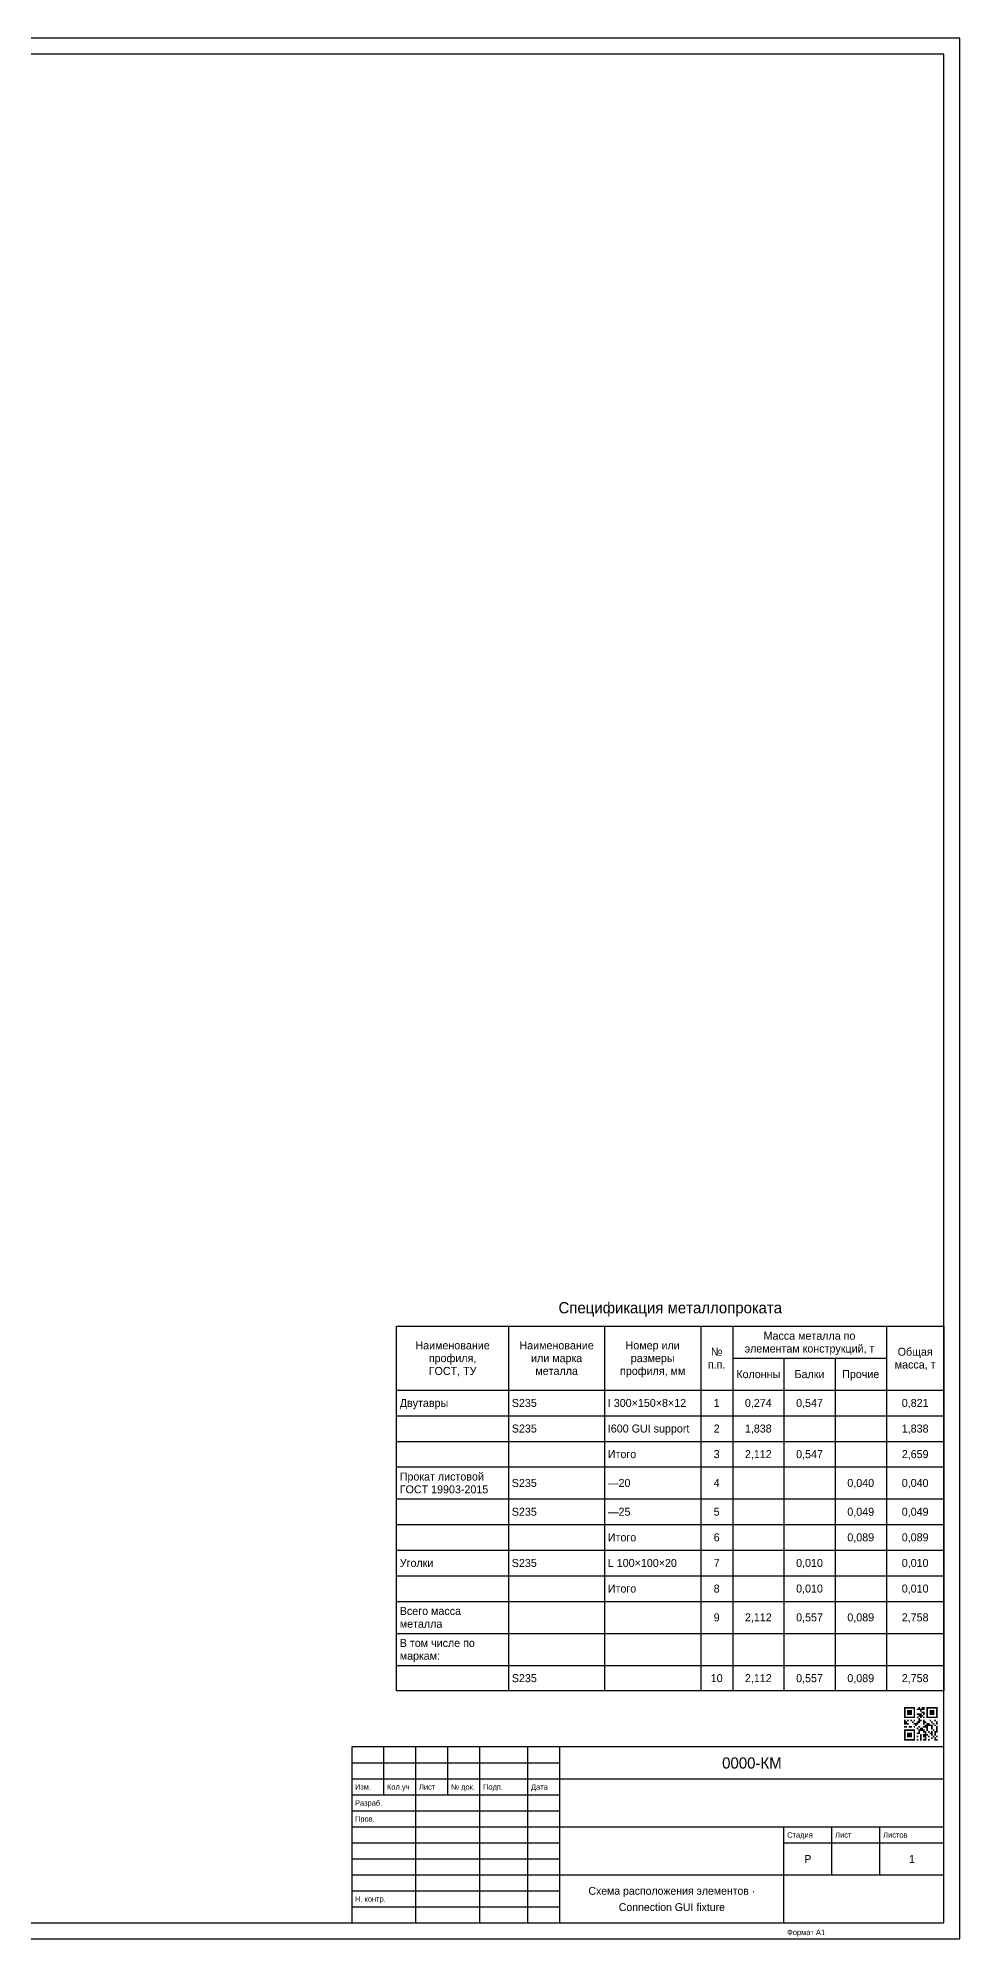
# Model space of a CAD drawing. Header units: millimetres. Extents: x 0 to 841, y 0 to 594.
# Drawn here: x 553 to 841, y 0 to 594 of the extents above; entities that cross this region are included whole.
import ezdxf
from ezdxf.enums import TextEntityAlignment as Align

# ---------------------------------------------------------------- set-up
doc = ezdxf.new("R2010")
doc.units = ezdxf.units.MM
for name, color, linetype in [('OB_FRAME', 7, 'CONTINUOUS'), ('OB_TEXT', 7, 'CONTINUOUS'), ('OB_THIN', 3, 'CONTINUOUS')]:
    doc.layers.add(name, color=color, linetype=linetype)

msp = doc.modelspace()

# ---------------------------------------------------------------- linework, layer by layer
at = {"layer": 'OB_FRAME'}
for p, q in [((700, 191.5), (700, 77.5)), ((730, 191.5), (730, 77.5)), ((760, 191.5), (760, 77.5)), ((770, 191.5), (770, 77.5)), ((818, 191.5), (818, 77.5)), ((770, 181.5), (818, 181.5)), ((786, 181.5), (786, 77.5)), ((802, 181.5), (802, 77.5)), ((665, 171.5), (836, 171.5)), ((836, 60), (651, 60)), ((651, 60), (651, 5)), ((661, 45), (661, 60)), ((671, 5), (671, 60)), ((681, 45), (681, 60)), ((691, 5), (691, 60)), ((706, 5), (706, 60)), ((716, 5), (716, 60)), ((836, 5), (836, 60)), ((716, 50), (836, 50)), ((651, 45), (716, 45)), ((716, 35), (836, 35)), ((786, 5), (786, 35)), ((801, 20), (801, 35)), ((816, 20), (816, 35)), ((716, 20), (836, 20)), ((651, 5), (836, 5))]:
    msp.add_line(p, q, dxfattribs=at)
for points in [[(20, 5), (836, 5), (836, 589), (20, 589), (20, 5)], [(665, 191.5), (836, 191.5), (836, 77.5), (665, 77.5), (665, 191.5)]]:
    msp.add_lwpolyline(points, dxfattribs=at)
for points in [[(823.5, 72), (824, 72), (823.5, 72.5), (824, 72.5)], [(823.5, 71.5), (824, 71.5), (823.5, 72), (824, 72)], [(823.5, 71), (824, 71), (823.5, 71.5), (824, 71.5)], [(824, 72), (824.5, 72), (824, 72.5), (824.5, 72.5)], [(824.5, 72), (825, 72), (824.5, 72.5), (825, 72.5)], [(824.5, 71), (825, 71), (824.5, 71.5), (825, 71.5)], [(825, 72), (825.5, 72), (825, 72.5), (825.5, 72.5)], [(825, 71), (825.5, 71), (825, 71.5), (825.5, 71.5)], [(825.5, 72), (826, 72), (825.5, 72.5), (826, 72.5)], [(825.5, 71), (826, 71), (825.5, 71.5), (826, 71.5)], [(826, 72), (826.5, 72), (826, 72.5), (826.5, 72.5)], [(826.5, 72), (827, 72), (826.5, 72.5), (827, 72.5)], [(826.5, 71.5), (827, 71.5), (826.5, 72), (827, 72)], [(826.5, 71), (827, 71), (826.5, 71.5), (827, 71.5)], [(827.5, 71.5), (828, 71.5), (827.5, 72), (828, 72)], [(828, 72), (828.5, 72), (828, 72.5), (828.5, 72.5)], [(828, 71.5), (828.5, 71.5), (828, 72), (828.5, 72)], [(828.5, 71.5), (829, 71.5), (828.5, 72), (829, 72)], [(828.5, 71), (829, 71), (828.5, 71.5), (829, 71.5)], [(829, 72), (829.5, 72), (829, 72.5), (829.5, 72.5)], [(829, 71.5), (829.5, 71.5), (829, 72), (829.5, 72)], [(829.5, 72), (830, 72), (829.5, 72.5), (830, 72.5)], [(829.5, 71.5), (830, 71.5), (829.5, 72), (830, 72)], [(830.5, 72), (831, 72), (830.5, 72.5), (831, 72.5)], [(830.5, 71.5), (831, 71.5), (830.5, 72), (831, 72)], [(830.5, 71), (831, 71), (830.5, 71.5), (831, 71.5)], [(831, 72), (831.5, 72), (831, 72.5), (831.5, 72.5)], [(831.5, 72), (832, 72), (831.5, 72.5), (832, 72.5)], [(831.5, 71), (832, 71), (831.5, 71.5), (832, 71.5)], [(832, 72), (832.5, 72), (832, 72.5), (832.5, 72.5)], [(832, 71), (832.5, 71), (832, 71.5), (832.5, 71.5)], [(832.5, 72), (833, 72), (832.5, 72.5), (833, 72.5)], [(832.5, 71), (833, 71), (832.5, 71.5), (833, 71.5)], [(833, 72), (833.5, 72), (833, 72.5), (833.5, 72.5)], [(833.5, 72), (834, 72), (833.5, 72.5), (834, 72.5)], [(833.5, 71.5), (834, 71.5), (833.5, 72), (834, 72)], [(833.5, 71), (834, 71), (833.5, 71.5), (834, 71.5)], [(823.5, 70.5), (824, 70.5), (823.5, 71), (824, 71)], [(823.5, 70), (824, 70), (823.5, 70.5), (824, 70.5)], [(823.5, 69.5), (824, 69.5), (823.5, 70), (824, 70)], [(823.5, 69), (824, 69), (823.5, 69.5), (824, 69.5)], [(823.5, 68), (824, 68), (823.5, 68.5), (824, 68.5)], [(823.5, 67.5), (824, 67.5), (823.5, 68), (824, 68)], [(823.5, 67), (824, 67), (823.5, 67.5), (824, 67.5)], [(823.5, 66), (824, 66), (823.5, 66.5), (824, 66.5)], [(823.5, 65), (824, 65), (823.5, 65.5), (824, 65.5)], [(824, 69), (824.5, 69), (824, 69.5), (824.5, 69.5)], [(824, 67.5), (824.5, 67.5), (824, 68), (824.5, 68)], [(824, 67), (824.5, 67), (824, 67.5), (824.5, 67.5)], [(824, 66), (824.5, 66), (824, 66.5), (824.5, 66.5)], [(824, 65), (824.5, 65), (824, 65.5), (824.5, 65.5)], [(824.5, 70.5), (825, 70.5), (824.5, 71), (825, 71)], [(824.5, 70), (825, 70), (824.5, 70.5), (825, 70.5)], [(824.5, 69), (825, 69), (824.5, 69.5), (825, 69.5)], [(824.5, 68), (825, 68), (824.5, 68.5), (825, 68.5)], [(824.5, 67), (825, 67), (824.5, 67.5), (825, 67.5)], [(824.5, 65), (825, 65), (824.5, 65.5), (825, 65.5)], [(825, 70.5), (825.5, 70.5), (825, 71), (825.5, 71)], [(825, 70), (825.5, 70), (825, 70.5), (825.5, 70.5)], [(825, 69), (825.5, 69), (825, 69.5), (825.5, 69.5)], [(825, 66), (825.5, 66), (825, 66.5), (825.5, 66.5)], [(825, 65), (825.5, 65), (825, 65.5), (825.5, 65.5)], [(825.5, 70.5), (826, 70.5), (825.5, 71), (826, 71)], [(825.5, 70), (826, 70), (825.5, 70.5), (826, 70.5)], [(825.5, 69), (826, 69), (825.5, 69.5), (826, 69.5)], [(825.5, 68), (826, 68), (825.5, 68.5), (826, 68.5)], [(825.5, 66), (826, 66), (825.5, 66.5), (826, 66.5)], [(825.5, 65), (826, 65), (825.5, 65.5), (826, 65.5)], [(826, 69), (826.5, 69), (826, 69.5), (826.5, 69.5)], [(826, 67.5), (826.5, 67.5), (826, 68), (826.5, 68)], [(826, 65), (826.5, 65), (826, 65.5), (826.5, 65.5)], [(826.5, 70.5), (827, 70.5), (826.5, 71), (827, 71)], [(826.5, 70), (827, 70), (826.5, 70.5), (827, 70.5)], [(826.5, 69.5), (827, 69.5), (826.5, 70), (827, 70)], [(826.5, 69), (827, 69), (826.5, 69.5), (827, 69.5)], [(826.5, 68), (827, 68), (826.5, 68.5), (827, 68.5)], [(826.5, 67), (827, 67), (826.5, 67.5), (827, 67.5)], [(826.5, 66), (827, 66), (826.5, 66.5), (827, 66.5)], [(826.5, 65), (827, 65), (826.5, 65.5), (827, 65.5)], [(827, 67), (827.5, 67), (827, 67.5), (827.5, 67.5)], [(827, 66.5), (827.5, 66.5), (827, 67), (827.5, 67)], [(827.5, 70), (828, 70), (827.5, 70.5), (828, 70.5)], [(827.5, 69), (828, 69), (827.5, 69.5), (828, 69.5)], [(827.5, 67.5), (828, 67.5), (827.5, 68), (828, 68)], [(827.5, 67), (828, 67), (827.5, 67.5), (828, 67.5)], [(827.5, 65.5), (828, 65.5), (827.5, 66), (828, 66)], [(828, 70), (828.5, 70), (828, 70.5), (828.5, 70.5)], [(828, 69.5), (828.5, 69.5), (828, 70), (828.5, 70)], [(828, 68.5), (828.5, 68.5), (828, 69), (828.5, 69)], [(828, 68), (828.5, 68), (828, 68.5), (828.5, 68.5)], [(828, 67.5), (828.5, 67.5), (828, 68), (828.5, 68)], [(828, 66), (828.5, 66), (828, 66.5), (828.5, 66.5)], [(828, 65), (828.5, 65), (828, 65.5), (828.5, 65.5)], [(828.5, 70), (829, 70), (828.5, 70.5), (829, 70.5)], [(828.5, 69.5), (829, 69.5), (828.5, 70), (829, 70)], [(828.5, 69), (829, 69), (828.5, 69.5), (829, 69.5)], [(828.5, 68), (829, 68), (828.5, 68.5), (829, 68.5)], [(828.5, 65.5), (829, 65.5), (828.5, 66), (829, 66)], [(828.5, 65), (829, 65), (828.5, 65.5), (829, 65.5)], [(829, 70.5), (829.5, 70.5), (829, 71), (829.5, 71)], [(829, 69.5), (829.5, 69.5), (829, 70), (829.5, 70)], [(829, 65.5), (829.5, 65.5), (829, 66), (829.5, 66)], [(829, 65), (829.5, 65), (829, 65.5), (829.5, 65.5)], [(829.5, 70.5), (830, 70.5), (829.5, 71), (830, 71)], [(829.5, 70), (830, 70), (829.5, 70.5), (830, 70.5)], [(829.5, 69), (830, 69), (829.5, 69.5), (830, 69.5)], [(829.5, 68), (830, 68), (829.5, 68.5), (830, 68.5)], [(829.5, 67.5), (830, 67.5), (829.5, 68), (830, 68)], [(829.5, 67), (830, 67), (829.5, 67.5), (830, 67.5)], [(829.5, 66), (830, 66), (829.5, 66.5), (830, 66.5)], [(829.5, 65), (830, 65), (829.5, 65.5), (830, 65.5)], [(830, 67.5), (830.5, 67.5), (830, 68), (830.5, 68)], [(830, 66.5), (830.5, 66.5), (830, 67), (830.5, 67)], [(830, 66), (830.5, 66), (830, 66.5), (830.5, 66.5)], [(830.5, 70.5), (831, 70.5), (830.5, 71), (831, 71)], [(830.5, 70), (831, 70), (830.5, 70.5), (831, 70.5)], [(830.5, 69.5), (831, 69.5), (830.5, 70), (831, 70)], [(830.5, 69), (831, 69), (830.5, 69.5), (831, 69.5)], [(830.5, 67), (831, 67), (830.5, 67.5), (831, 67.5)], [(830.5, 66.5), (831, 66.5), (830.5, 67), (831, 67)], [(830.5, 66), (831, 66), (830.5, 66.5), (831, 66.5)], [(830.5, 65.5), (831, 65.5), (830.5, 66), (831, 66)], [(830.5, 65), (831, 65), (830.5, 65.5), (831, 65.5)], [(831, 69), (831.5, 69), (831, 69.5), (831.5, 69.5)], [(831, 67), (831.5, 67), (831, 67.5), (831.5, 67.5)], [(831, 66.5), (831.5, 66.5), (831, 67), (831.5, 67)], [(831.5, 70.5), (832, 70.5), (831.5, 71), (832, 71)], [(831.5, 70), (832, 70), (831.5, 70.5), (832, 70.5)], [(831.5, 69), (832, 69), (831.5, 69.5), (832, 69.5)], [(831.5, 68), (832, 68), (831.5, 68.5), (832, 68.5)], [(831.5, 66.5), (832, 66.5), (831.5, 67), (832, 67)], [(832, 70.5), (832.5, 70.5), (832, 71), (832.5, 71)], [(832, 70), (832.5, 70), (832, 70.5), (832.5, 70.5)], [(832, 69), (832.5, 69), (832, 69.5), (832.5, 69.5)], [(832, 67.5), (832.5, 67.5), (832, 68), (832.5, 68)], [(832, 66.5), (832.5, 66.5), (832, 67), (832.5, 67)], [(832, 66), (832.5, 66), (832, 66.5), (832.5, 66.5)], [(832, 65.5), (832.5, 65.5), (832, 66), (832.5, 66)], [(832.5, 70.5), (833, 70.5), (832.5, 71), (833, 71)], [(832.5, 70), (833, 70), (832.5, 70.5), (833, 70.5)], [(832.5, 69), (833, 69), (832.5, 69.5), (833, 69.5)], [(832.5, 67), (833, 67), (832.5, 67.5), (833, 67.5)], [(832.5, 65), (833, 65), (832.5, 65.5), (833, 65.5)], [(833, 69), (833.5, 69), (833, 69.5), (833.5, 69.5)], [(833, 68), (833.5, 68), (833, 68.5), (833.5, 68.5)], [(833, 66.5), (833.5, 66.5), (833, 67), (833.5, 67)], [(833.5, 70.5), (834, 70.5), (833.5, 71), (834, 71)], [(833.5, 70), (834, 70), (833.5, 70.5), (834, 70.5)], [(833.5, 69.5), (834, 69.5), (833.5, 70), (834, 70)], [(833.5, 69), (834, 69), (833.5, 69.5), (834, 69.5)], [(833.5, 67.5), (834, 67.5), (833.5, 68), (834, 68)], [(833.5, 67), (834, 67), (833.5, 67.5), (834, 67.5)], [(833.5, 66), (834, 66), (833.5, 66.5), (834, 66.5)], [(833.5, 65.5), (834, 65.5), (833.5, 66), (834, 66)], [(833.5, 65), (834, 65), (833.5, 65.5), (834, 65.5)], [(823.5, 64.5), (824, 64.5), (823.5, 65), (824, 65)], [(823.5, 64), (824, 64), (823.5, 64.5), (824, 64.5)], [(823.5, 63.5), (824, 63.5), (823.5, 64), (824, 64)], [(823.5, 63), (824, 63), (823.5, 63.5), (824, 63.5)], [(823.5, 62.5), (824, 62.5), (823.5, 63), (824, 63)], [(823.5, 62), (824, 62), (823.5, 62.5), (824, 62.5)], [(824, 62), (824.5, 62), (824, 62.5), (824.5, 62.5)], [(824.5, 64), (825, 64), (824.5, 64.5), (825, 64.5)], [(824.5, 63.5), (825, 63.5), (824.5, 64), (825, 64)], [(824.5, 63), (825, 63), (824.5, 63.5), (825, 63.5)], [(824.5, 62), (825, 62), (824.5, 62.5), (825, 62.5)], [(825, 64), (825.5, 64), (825, 64.5), (825.5, 64.5)], [(825, 63.5), (825.5, 63.5), (825, 64), (825.5, 64)], [(825, 63), (825.5, 63), (825, 63.5), (825.5, 63.5)], [(825, 62), (825.5, 62), (825, 62.5), (825.5, 62.5)], [(825.5, 64), (826, 64), (825.5, 64.5), (826, 64.5)], [(825.5, 63.5), (826, 63.5), (825.5, 64), (826, 64)], [(825.5, 63), (826, 63), (825.5, 63.5), (826, 63.5)], [(825.5, 62), (826, 62), (825.5, 62.5), (826, 62.5)], [(826, 62), (826.5, 62), (826, 62.5), (826.5, 62.5)], [(826.5, 64.5), (827, 64.5), (826.5, 65), (827, 65)], [(826.5, 64), (827, 64), (826.5, 64.5), (827, 64.5)], [(826.5, 63.5), (827, 63.5), (826.5, 64), (827, 64)], [(826.5, 63), (827, 63), (826.5, 63.5), (827, 63.5)], [(826.5, 62.5), (827, 62.5), (826.5, 63), (827, 63)], [(826.5, 62), (827, 62), (826.5, 62.5), (827, 62.5)], [(827.5, 64), (828, 64), (827.5, 64.5), (828, 64.5)], [(827.5, 63), (828, 63), (827.5, 63.5), (828, 63.5)], [(827.5, 62), (828, 62), (827.5, 62.5), (828, 62.5)], [(828, 64.5), (828.5, 64.5), (828, 65), (828.5, 65)], [(828, 64), (828.5, 64), (828, 64.5), (828.5, 64.5)], [(828.5, 63.5), (829, 63.5), (828.5, 64), (829, 64)], [(828.5, 63), (829, 63), (828.5, 63.5), (829, 63.5)], [(828.5, 62.5), (829, 62.5), (828.5, 63), (829, 63)], [(828.5, 62), (829, 62), (828.5, 62.5), (829, 62.5)], [(829.5, 64.5), (830, 64.5), (829.5, 65), (830, 65)], [(829.5, 63.5), (830, 63.5), (829.5, 64), (830, 64)], [(829.5, 63), (830, 63), (829.5, 63.5), (830, 63.5)], [(829.5, 62), (830, 62), (829.5, 62.5), (830, 62.5)], [(830, 64.5), (830.5, 64.5), (830, 65), (830.5, 65)], [(830, 64), (830.5, 64), (830, 64.5), (830.5, 64.5)], [(830, 63.5), (830.5, 63.5), (830, 64), (830.5, 64)], [(830, 63), (830.5, 63), (830, 63.5), (830.5, 63.5)], [(830, 62.5), (830.5, 62.5), (830, 63), (830.5, 63)], [(830, 62), (830.5, 62), (830, 62.5), (830.5, 62.5)], [(830.5, 63.5), (831, 63.5), (830.5, 64), (831, 64)], [(831, 64.5), (831.5, 64.5), (831, 65), (831.5, 65)], [(831, 63), (831.5, 63), (831, 63.5), (831.5, 63.5)], [(831, 62), (831.5, 62), (831, 62.5), (831.5, 62.5)], [(831.5, 64), (832, 64), (831.5, 64.5), (832, 64.5)], [(832, 64.5), (832.5, 64.5), (832, 65), (832.5, 65)], [(832, 64), (832.5, 64), (832, 64.5), (832.5, 64.5)], [(832, 63.5), (832.5, 63.5), (832, 64), (832.5, 64)], [(832, 62.5), (832.5, 62.5), (832, 63), (832.5, 63)], [(832.5, 63), (833, 63), (832.5, 63.5), (833, 63.5)], [(833, 64.5), (833.5, 64.5), (833, 65), (833.5, 65)], [(833, 64), (833.5, 64), (833, 64.5), (833.5, 64.5)], [(833, 63.5), (833.5, 63.5), (833, 64), (833.5, 64)], [(833, 62.5), (833.5, 62.5), (833, 63), (833.5, 63)], [(833, 62), (833.5, 62), (833, 62.5), (833.5, 62.5)], [(833.5, 64.5), (834, 64.5), (833.5, 65), (834, 65)], [(833.5, 63), (834, 63), (833.5, 63.5), (834, 63.5)], [(833.5, 62), (834, 62), (833.5, 62.5), (834, 62.5)]]:
    msp.add_solid(points, dxfattribs=at)
at = {"layer": 'OB_THIN'}
for p, q in [((665, 163.5), (836, 163.5)), ((665, 155.5), (836, 155.5)), ((665, 147.5), (836, 147.5)), ((665, 137.5), (836, 137.5)), ((665, 129.5), (836, 129.5)), ((665, 121.5), (836, 121.5)), ((665, 113.5), (836, 113.5)), ((665, 105.5), (836, 105.5)), ((665, 95.5), (836, 95.5)), ((665, 85.5), (836, 85.5)), ((651, 55), (716, 55)), ((651, 50), (716, 50)), ((651, 40), (716, 40)), ((651, 35), (716, 35)), ((651, 30), (716, 30)), ((786, 30), (836, 30)), ((651, 25), (716, 25)), ((651, 20), (716, 20)), ((651, 15), (716, 15)), ((651, 10), (716, 10))]:
    msp.add_line(p, q, dxfattribs=at)
msp.add_lwpolyline([(0, 0), (841, 0), (841, 594), (0, 594), (0, 0)], dxfattribs=at)

# ---------------------------------------------------------------- texts
at = {"layer": 'OB_TEXT'}
for s, height, p in [('Спецификация металлопроката', 3.5, (750.5, 195.5)), ('Наименование', 2.5, (682.5, 184.25)), ('Наименование', 2.5, (715, 184.25)), ('Номер или', 2.5, (745, 184.25)), ('№', 2.5, (765, 182.25)), ('элементам конструкций, т', 2.5, (794, 183.25)), ('Масса металла по', 2.5, (794, 187.25)), ('Общая', 2.5, (827, 182.25)), ('профиля,', 2.5, (682.5, 180.25)), ('ГОСТ, ТУ', 2.5, (682.5, 176.25)), ('или марка', 2.5, (715, 180.25)), ('металла', 2.5, (715, 176.25)), ('профиля, мм', 2.5, (745, 176.25)), ('размеры', 2.5, (745, 180.25)), ('п.п.', 2.5, (765, 178.25)), ('масса, т', 2.5, (827, 178.25)), ('Колонны', 2.5, (778, 175.25)), ('Балки', 2.5, (794, 175.25)), ('Прочие', 2.5, (810, 175.25)), ('1', 2.5, (765, 166.25)), ('0,274', 2.5, (778, 166.25)), ('0,547', 2.5, (794, 166.25)), ('0,821', 2.5, (827, 166.25)), ('2', 2.5, (765, 158.25)), ('1,838', 2.5, (778, 158.25)), ('1,838', 2.5, (827, 158.25)), ('3', 2.5, (765, 150.25)), ('2,112', 2.5, (778, 150.25)), ('0,547', 2.5, (794, 150.25)), ('2,659', 2.5, (827, 150.25)), ('4', 2.5, (765, 141.25)), ('0,040', 2.5, (810, 141.25)), ('0,040', 2.5, (827, 141.25)), ('5', 2.5, (765, 132.25)), ('0,049', 2.5, (810, 132.25)), ('0,049', 2.5, (827, 132.25)), ('6', 2.5, (765, 124.25)), ('0,089', 2.5, (810, 124.25)), ('0,089', 2.5, (827, 124.25)), ('7', 2.5, (765, 116.25)), ('0,010', 2.5, (794, 116.25)), ('0,010', 2.5, (827, 116.25)), ('8', 2.5, (765, 108.25)), ('0,010', 2.5, (794, 108.25)), ('0,010', 2.5, (827, 108.25)), ('9', 2.5, (765, 99.25)), ('2,112', 2.5, (778, 99.25)), ('0,557', 2.5, (794, 99.25)), ('0,089', 2.5, (810, 99.25)), ('2,758', 2.5, (827, 99.25)), ('10', 2.5, (765, 80.25)), ('2,112', 2.5, (778, 80.25)), ('0,557', 2.5, (794, 80.25)), ('0,089', 2.5, (810, 80.25)), ('2,758', 2.5, (827, 80.25)), ('0000-КМ', 3.5, (776, 53.25)), ('Р', 2.45, (793.5, 23.775)), ('1', 2.45, (826, 23.775)), ('Схема расположения элементов ·', 2.45, (751, 13.8125)), ('Connection GUI fixture', 2.45, (751, 8.7375))]:
    msp.add_text(s, height=height, dxfattribs=at).set_placement(p, align=Align.CENTER)
for s, height, p in [('Двутавры', 2.5, (666, 166.25)), ('S235', 2.5, (701, 166.25)), ('I 300×150×8×12', 2.5, (731, 166.25)), ('S235', 2.5, (701, 158.25)), ('I600 GUI support', 2.5, (731, 158.25)), ('Итого', 2.5, (731, 150.25)), ('Прокат листовой', 2.5, (666, 143.25)), ('S235', 2.5, (701, 141.25)), ('—20', 2.5, (731, 141.25)), ('ГОСТ 19903-2015', 2.5, (666, 139.25)), ('S235', 2.5, (701, 132.25)), ('—25', 2.5, (731, 132.25)), ('Итого', 2.5, (731, 124.25)), ('Уголки', 2.5, (666, 116.25)), ('S235', 2.5, (701, 116.25)), ('L 100×100×20', 2.5, (731, 116.25)), ('Итого', 2.5, (731, 108.25)), ('Всего масса', 2.5, (666, 101.25)), ('металла', 2.5, (666, 97.25)), ('маркам:', 2.5, (666, 87.25)), ('В том числе по', 2.5, (666, 91.25)), ('S235', 2.5, (701, 80.25)), ('Изм.', 1.75, (652, 46.625)), ('Кол.уч', 1.75, (662, 46.625)), ('Лист', 1.75, (672, 46.625)), ('№ док.', 1.75, (682, 46.625)), ('Подп.', 1.75, (692, 46.625)), ('Дата', 1.75, (707, 46.625)), ('Разраб.', 1.75, (652, 41.625)), ('Пров.', 1.75, (652, 36.625)), ('Стадия', 1.75, (787, 31.625)), ('Лист', 1.75, (802, 31.625)), ('Листов', 1.75, (817, 31.625)), ('Н. контр.', 1.75, (652, 11.625)), ('Формат A1', 1.75, (787, 1.2))]:
    msp.add_text(s, height=height, dxfattribs=at).set_placement(p)

doc.saveas('drawing.dxf')
